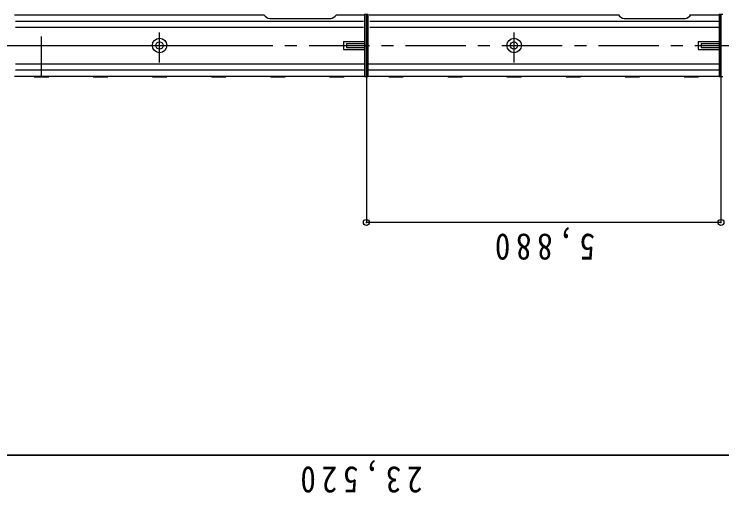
# Model space of a CAD drawing. Units: millimetres, scale not verified. Extents: x -1018044 to 39892, y -408708 to 2166079.
# Drawn here: x -8870 to 2868, y -17387 to -9436 of the extents above; entities that cross this region are included whole.
import ezdxf

# ---------------------------------------------------------------- set-up
doc = ezdxf.new("R2010")
doc.units = ezdxf.units.MM
doc.header["$LTSCALE"] = 200
doc.header["$PDMODE"] = 32
doc.header["$PDSIZE"] = 100
doc.linetypes.add('CHAIN1', pattern=[8, 5, -1, 1, -1])
for name, color, linetype in [('1-0', 7, 'Continuous'), ('1-1', 4, 'Continuous'), ('1-2', 7, 'Continuous')]:
    doc.layers.add(name, color=color, linetype=linetype)
doc.styles.add('ＭＳ ゴシック', font='')
doc.styles.get('ＭＳ ゴシック').set_extended_font_data('MS Gothic')

msp = doc.modelspace()

# ---------------------------------------------------------------- linework, layer by layer
at = {"layer": '1-0'}
for p, q in [((-8862.9, -9448.5), (-4729.1, -9448.5)), ((-3530.5, -9448.5), (-3070.1, -9448.5)), ((-3057.4, -9436.5), (-3057.4, -10476.5)), ((-3057.4, -9436.5), (-3027.4, -9436.5)), ((-3057.4, -9436.5), (-3057.4, -10476.5)), ((-3057.4, -9436.5), (-3027.4, -9436.5)), ((-3027.4, -9436.5), (-2997.4, -9436.5)), ((-2997.4, -10476.5), (-2997.4, -9436.5)), ((-2982.9, -9448.5), (1165.1, -9448.5)), ((2329.6, -9448.5), (2822.6, -9448.5)), ((2822.6, -9436.5), (2822.6, -10476.5)), ((2822.6, -9436.5), (2852.6, -9436.5)), ((2822.6, -9436.5), (2822.6, -10476.5)), ((2822.6, -9436.5), (2852.6, -9436.5)), ((2822.6, -9436.5), (2822.6, -10476.5)), ((2822.6, -9436.5), (2852.6, -9436.5)), ((2852.6, -10476.5), (2852.6, -9436.5)), ((2852.6, -9436.5), (2852.6, -10476.5)), ((2852.6, -10476.5), (2852.6, -9436.5)), ((2852.6, -9436.5), (2882.6, -9436.5)), ((2852.6, -9439), (2852.6, -9981.5)), ((-8848.9, -9551.5), (-3073.2, -9551.5)), ((-4631.9, -9511.5), (-3618.8, -9511.5)), ((-2968.9, -9551.5), (2822.6, -9551.5)), ((1248.1, -9511.5), (2261.2, -9511.5)), ((-8848.9, -9651.5), (-3073.2, -9651.5)), ((-2968.9, -9651.5), (2822.6, -9651.5)), ((-3407.4, -9891.5), (-3407.4, -10021.5)), ((-3407.4, -9891.5), (-3058.3, -9891.5)), ((-3357.4, -9921.5), (-3357.4, -9991.5)), ((-3357.4, -9921.5), (-3058.3, -9921.5)), ((2472.6, -9891.5), (2472.6, -10021.5)), ((2472.6, -9891.5), (2821.7, -9891.5)), ((2522.6, -9921.5), (2522.6, -9991.5)), ((2522.6, -9921.5), (2821.7, -9921.5)), ((2852.6, -10474), (2852.6, -9931.6)), ((-3407.4, -10021.5), (-3058.3, -10021.5)), ((-3357.4, -9991.5), (-3058.3, -9991.5)), ((2472.6, -10021.5), (2821.7, -10021.5)), ((2522.6, -9991.5), (2821.7, -9991.5)), ((-8848.9, -10261.5), (-3057.4, -10261.5)), ((-2997.4, -10261.5), (2822.6, -10261.5)), ((-8848.9, -10361.5), (-3057.4, -10361.5)), ((-2997.4, -10361.5), (2822.6, -10361.5)), ((-8862.9, -10464.5), (-3057.4, -10464.5)), ((-8537.2, -10476.5), (-8537.2, -10467.5)), ((-8537.2, -10476.5), (-8297.6, -10476.5)), ((-8297.6, -10476.5), (-8297.6, -10467.5)), ((-7557.2, -10476.5), (-7557.2, -10467.5)), ((-7557.2, -10476.5), (-7317.6, -10476.5)), ((-7317.6, -10476.5), (-7317.6, -10467.5)), ((-6577.2, -10476.5), (-6577.2, -10467.5)), ((-6577.2, -10476.5), (-6337.6, -10476.5)), ((-6557.4, -10476.5), (-6557.4, -10465.4)), ((-6557.4, -10476.5), (-6357.4, -10476.5)), ((-6357.4, -10476.5), (-6357.4, -10465.4)), ((-6337.6, -10476.5), (-6337.6, -10467.5)), ((-5597.2, -10476.5), (-5597.2, -10467.5)), ((-5597.2, -10476.5), (-5357.6, -10476.5)), ((-5357.6, -10476.5), (-5357.6, -10467.5)), ((-4617.2, -10476.5), (-4617.2, -10467.5)), ((-4617.2, -10476.5), (-4377.6, -10476.5)), ((-4377.6, -10476.5), (-4377.6, -10467.5)), ((-3637.2, -10476.5), (-3637.2, -10467.5)), ((-3637.2, -10476.5), (-3397.6, -10476.5)), ((-3397.6, -10476.5), (-3397.6, -10467.5)), ((-3027.4, -10476.5), (-3057.4, -10476.5)), ((-2997.4, -10476.5), (-3027.4, -10476.5)), ((-2997.4, -10464.5), (2822.6, -10464.5)), ((-2657.2, -10476.5), (-2657.2, -10467.5)), ((-2657.2, -10476.5), (-2417.6, -10476.5)), ((-2417.6, -10476.5), (-2417.6, -10467.5)), ((-1677.2, -10476.5), (-1677.2, -10467.5)), ((-1677.2, -10476.5), (-1437.6, -10476.5)), ((-1437.6, -10476.5), (-1437.6, -10467.5)), ((-697.2, -10476.5), (-697.2, -10467.5)), ((-697.2, -10476.5), (-457.6, -10476.5)), ((-677.4, -10476.5), (-677.4, -10465.4)), ((-677.4, -10476.5), (-477.4, -10476.5)), ((-477.4, -10476.5), (-477.4, -10465.4)), ((-457.6, -10476.5), (-457.6, -10467.5)), ((282.8, -10476.5), (282.8, -10467.5)), ((282.8, -10476.5), (522.4, -10476.5)), ((522.4, -10476.5), (522.4, -10467.5)), ((1262.8, -10476.5), (1262.8, -10467.5)), ((1262.8, -10476.5), (1502.4, -10476.5)), ((1502.4, -10476.5), (1502.4, -10467.5)), ((2242.8, -10476.5), (2242.8, -10467.5)), ((2242.8, -10476.5), (2482.4, -10476.5)), ((2482.4, -10476.5), (2482.4, -10467.5)), ((2852.6, -10476.5), (2822.6, -10476.5)), ((2852.6, -10476.5), (2822.6, -10476.5)), ((2882.6, -10476.5), (2852.6, -10476.5))]:
    msp.add_line(p, q, dxfattribs=at)
at = {"layer": '1-0', "color": 2, "linetype": 'CHAIN1'}
for p, q in [((-8417.4, -10476.5), (-8417.4, -9806.1)), ((-6459.4, -10241), (-6459.4, -9744)), ((-579.4, -10241), (-579.4, -9744)), ((-8779, -9956.5), (8936.2, -9956.5))]:
    msp.add_line(p, q, dxfattribs=at)
at = {"layer": '1-0'}
for points in [[(-3027.4, -9436.5), (-3027.4, -10476.5), (-3057.4, -10476.5)], [(-3027.4, -10476.5), (-3027.4, -9436.5), (-3027.4, -10476.5)], [(-3027.4, -9436.5), (-3027.4, -10476.5), (-3027.4, -9436.5)], [(2852.6, -9436.5), (2852.6, -10476.5), (2822.6, -10476.5)], [(2852.6, -10476.5), (2852.6, -9436.5), (2852.6, -10476.5)]]:
    msp.add_lwpolyline(points, dxfattribs=at)
for centre, radius in [((-6457.7, -9956.5), 120), ((-577.7, -9956.5), 120), ((-6460.1, -9956.7), 60), ((-580.1, -9956.7), 60)]:
    msp.add_circle(centre, radius, dxfattribs=at)
for centre, start, end in [((-4593.7, -9346.3), 217.0826, 256.94548), ((-3661.1, -9346.3), 283.05452, 322.9174), ((1286.3, -9346.3), 217.0826, 256.94548), ((2218.9, -9346.3), 283.05452, 322.9174)]:
    msp.add_arc(centre, 169.5, start, end, dxfattribs=at)
at = {"layer": '1-1'}
for p, q in [((-11118, -9956.5), (-4710.9, -9956.5)), ((-3027.4, -10372.3), (-3027.4, -12895.9)), ((2852.6, -10372.3), (2852.6, -12895.9)), ((2852.6, -12895.9), (-3027.4, -12895.9))]:
    msp.add_line(p, q, dxfattribs=at)
for p in [(-3027.4, -12895.9), (2852.6, -12895.9)]:
    msp.add_point(p, dxfattribs=at)
at = {"layer": '1-2', "color": 4}
msp.add_line((8732.6, -16760.2), (-14787.4, -16760.2), dxfattribs=at)
msp.add_lwpolyline([(-14787.4, -16760.2), (8732.6, -16760.2), (9639.6, -16760.2)], dxfattribs=at)

# ---------------------------------------------------------------- texts
at = {"layer": '1-1', "color": 7, "insert": (762.6, -12970.9), "char_height": 439.9, "attachment_point": 7, "rotation": 180, "style": 'ＭＳ ゴシック'}
msp.add_mtext('\\T1.38;\\W0.85;5,880', dxfattribs=at)
at = {"layer": '1-2', "insert": (-2099.2, -16837.8), "char_height": 439.9, "attachment_point": 7, "rotation": 180, "style": 'ＭＳ ゴシック'}
msp.add_mtext('\\T1.39;\\W0.85;23,520', dxfattribs=at)

doc.saveas('drawing.dxf')
